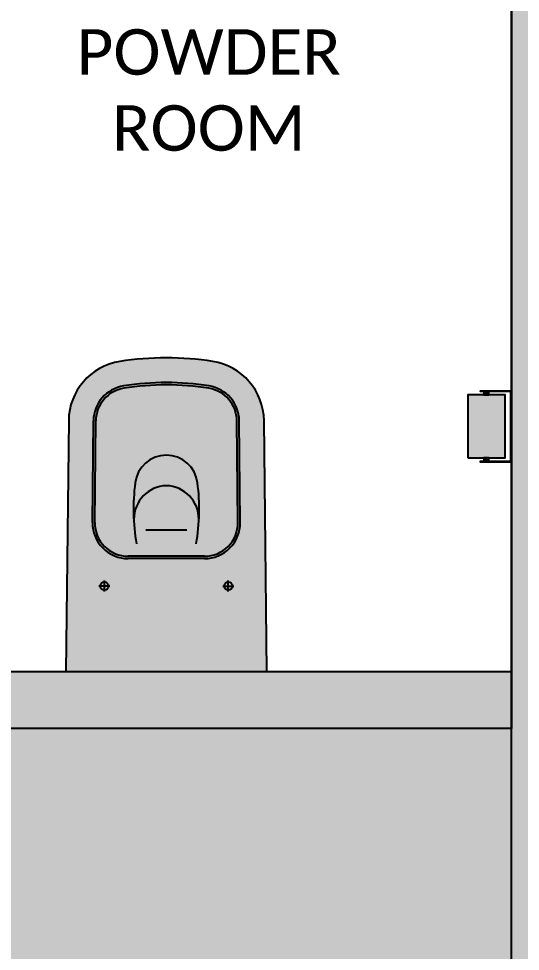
# Model space of a CAD drawing. Header units: millimetres. Extents: x 307301 to 459443, y -2888111 to -2805601.
# Drawn here: x 311580 to 312460, y -2825799 to -2824163 of the extents above; entities that cross this region are included whole.
import ezdxf

# ---------------------------------------------------------------- set-up
doc = ezdxf.new("R2010")
doc.units = ezdxf.units.MM
doc.header["$LTSCALE"] = 10
doc.header["$MEASUREMENT"] = 0
for name, color, linetype in [('COL', 2, 'Continuous'), ('Furniture - Plan', 3, 'Continuous'), ('PDA FURNITURE', 6, 'Continuous'), ('TEXT - BMA', 6, 'Continuous')]:
    doc.layers.add(name, color=color, linetype=linetype)
doc.layers.add('COLUMN HATCH', color=252, linetype='Continuous', lineweight=5)
doc.layers.add('I-Fur Hatch', color=8, linetype='Continuous', lineweight=0)
doc.styles.add('ARIAL', font='GOTHIC.TTF')

# ---------------------------------------------------------------- blocks, each defined once
blk = doc.blocks.new('A$C9a3b0c70')
at = {"layer": 'COLUMN HATCH'}
h = blk.add_hatch(color=252, dxfattribs=at)
h.dxf.hatch_style = 1
h.paths.add_polyline_path([(8189.939411645755, 9467.267930435017), (7689.939411645755, 9467.267930435017), (7689.939411645755, 7122.26569942059), (8189.939411645755, 7122.26569942059)])
h = blk.add_hatch(color=252, dxfattribs=at)
h.dxf.hatch_style = 1
h.paths.add_polyline_path([(6179.939411646686, 9112.26569942059), (5679.939411646686, 9112.26569942059), (5679.939411646686, 7122.26569942059), (7689.939411646221, 7122.265699418727), (7689.939411646221, 7867.265699418727), (6179.939411646686, 7867.26569942059)])
at = {"layer": 'COL'}
blk.add_lwpolyline([(7689.939411645755, 9467.267930435017), (8189.939411645755, 9467.267930435017), (8189.939411645755, 7122.26569942059), (7689.939411645755, 7122.26569942059)], close=True, dxfattribs=at)
blk.add_lwpolyline([(5679.939411646686, 9112.26569942059), (5679.939411646686, 7122.26569942059), (7689.939411645755, 7122.26569942059), (7689.939411645755, 7867.26569942059), (6179.939411646686, 7867.26569942059), (6179.939411646686, 9112.26569942059), (5679.939411646686, 9112.26569942059)], dxfattribs=at)
blk = doc.blocks.new('A$C39E617A6')
at = {"layer": 'I-Fur Hatch', "ltscale": 20}
h = blk.add_hatch(color=256, dxfattribs=at)
h.dxf.hatch_style = 1
h.set_gradient(color1=(128, 128, 128), one_color=1, tint=1, name='SPHERICAL')
h.paths.add_polyline_path([(364.9999960397836, 570.0000030225493), (-3.9602164179e-06, 570.0000030225493), (5.09664954105392, 113.9460072006914, 0.3653353261826125), (97.86304879793896, 6.675238361232914, 0.0392863362078213), (182.4999960397836, 3.0225492083e-06, 0.0392863362079306), (267.1369432816282, 6.675238361291121, 0.3660722128455261), (359.9065383546986, 114.231972240319)])
at = {"layer": 'Furniture - Plan', "color": 3, "ltscale": 100}
for p, q in [((69.99999603978358, 425.007968525344), (69.99999603978358, 404.9920375197543)), ((294.9999960397836, 425.007968525344), (294.9999960397836, 404.9920375197543)), ((80.0079615425784, 415.0000030225492), (59.99203053698876, 415.0000030225492)), ((284.9920305369888, 415.0000030225492), (305.0079615425784, 415.0000030225492)), ((113.26426871703, 365.0000030225492), (251.7357233625371, 365.0000030225492)), ((113.26426871703, 360.7902647142182), (251.7357233625371, 360.7902647142182)), ((219.9826349192299, 312.6019779282505), (145.0173571603373, 312.6019779282505)), ((48.26743731228635, 299.3581272714655), (50.0912588282954, 114.6763472356251)), ((52.47697035782038, 299.399698437599), (54.30079187382943, 114.7179184017586)), ((312.5230217217468, 299.399698437599), (310.6992002057377, 114.7179184017586)), ((316.7325547672808, 299.3581272714655), (314.9087332512717, 114.6763472356251))]:
    blk.add_line(p, q, dxfattribs=at)
blk.add_lwpolyline([(-3.9602164179e-06, 570.0000030225493), (5.09664954105392, 113.9460072006914, 0.3653353261820722), (97.86304879770614, 6.675238361291121, 0.0392863362079153), (182.4999960397836, 3.0225492083e-06, 0.0392863362079174), (267.1369432816282, 6.675238361291121, 0.3660722128456257), (359.9065383546986, 114.231972240319), (364.9999960397836, 570.0000030225493)], format="xyb", close=True, dxfattribs=at)
for centre in [(69.99999603978358, 415.0000030225492), (294.9999960397836, 415.0000030225492)]:
    blk.add_circle(centre, 7.5, dxfattribs=at)
for centre, radius, start, end in [((113.26426871703, 300.0000022826134), 65.00000074, 90, 180.5658050180689), ((113.26426871703, 300.0000022826134), 60.79026243177196, 90, 180.5658050180689), ((251.7357233625371, 300.0000022826134), 65.00000074, 359.4341949819312, 90), ((251.7357233625371, 300.0000022826134), 60.79026243177196, 359.4341949819312, 90), ((490.501761626685, 274.8732491412084), 367.7248353588933, 170.127923726679, 187.4392720950322), ((-125.5017695473507, 274.8732491412084), 367.7248353588933, 352.5607279049678, 9.872076273320992), ((184.2689184411429, 293.1404724942404), 60.64201880570602, 179.3041590272622, 268.3310551113081), ((180.7310736384243, 293.1404724942404), 60.64201880570602, 271.668944888692, 0.6958409727378223), ((182.5082642689813, 234.0718291878584), 57.0440048716135, 186.8562658594896, 270), ((182.4917278105858, 234.0718291878584), 57.0440048716135, 270, 353.1437341405102), ((115.0880902346689, 115.3182222465402), 65.00000074161413, 180.5658050180689, 260.990902708247), ((115.0880902346689, 115.3182222465402), 60.79026243338606, 180.5658050180689, 260.990902708247), ((249.9119018448983, 115.3182222465402), 60.79026243338606, 279.0090972917529, 359.4341949819312), ((249.9119018448983, 115.3182222465402), 65.00000074161413, 279.0090972917529, 359.4341949819312), ((182.5940589115489, 541.0965806911116), 496.0965865859822, 260.990902708247, 269.9900398365718), ((182.5940589115489, 541.0965806911116), 491.8868482777542, 260.990902708247, 269.9900398365718), ((182.4059331677854, 541.0965806911116), 491.8868482777542, 270.0099601634282, 279.0090972917529), ((182.4059331677854, 541.0965806911116), 496.0965865859822, 270.0099601634282, 279.0090972917529)]:
    blk.add_arc(centre, radius, start, end, dxfattribs=at)
blk = doc.blocks.new('SDYDTY')
at = {"layer": 'I-Fur Hatch', "linetype": 'Continuous'}
h = blk.add_hatch(color=250, dxfattribs=at)
h.set_gradient(color1=(59, 59, 59), color2=(77, 77, 77), one_color=1, tint=0.300000011920929, name='CYLINDER')
h.paths.add_polyline_path([(4992457.949356072, -63885.1096024758), (4992457.949356072, -63954.45948491852), (4992398.266784881, -63954.45948491852), (4992398.266784881, -63955.93777199103), (4992459.427643145, -63955.93777199103), (4992459.427643145, -63885.1096024758), (4992459.427643145, -63814.46028975108), (4992398.266784881, -63814.46028975108), (4992398.266784881, -63815.93857682357), (4992457.949356072, -63815.93857682357)])
h = blk.add_hatch(color=8, dxfattribs=at)
h.set_gradient(color1=(122, 122, 122), color2=(224, 224, 224), rotation=89.99999999999996, one_color=1, tint=0.8799999952316284, name='CYLINDER')
h.paths.add_polyline_path([(4992404.736061758, -63815.93857682357), (4992414.616024105, -63815.93857682357), (4992414.616024105, -63822.69903087105), (4992404.736061758, -63822.69903087105)])
h = blk.add_hatch(color=8, dxfattribs=at)
h.set_gradient(color1=(122, 122, 122), rotation=89.99999999999996, one_color=1, tint=1, name='CYLINDER')
h.paths.add_polyline_path([(4992372.718866119, -63822.69903087105), (4992446.633219744, -63822.69903087105), (4992446.633219744, -63947.69903087105), (4992372.718866119, -63947.69903087105)])
h = blk.add_hatch(color=8, dxfattribs=at)
h.set_gradient(color1=(122, 122, 122), color2=(224, 224, 224), rotation=89.99999999999996, one_color=1, tint=0.8799999952316284, name='CYLINDER')
h.paths.add_polyline_path([(4992404.736061758, -63947.69903087105), (4992414.616024105, -63947.69903087105), (4992414.616024105, -63954.45948491852), (4992404.736061758, -63954.45948491852)])
at = {"layer": 'Furniture - Plan', "color": 6, "linetype": 'Continuous'}
for points in [[(4992457.949356072, -63885.1096024758), (4992457.949356072, -63954.45948491852), (4992398.266784881, -63954.45948491852), (4992398.266784881, -63955.93777199103), (4992459.427643145, -63955.93777199103), (4992459.427643145, -63885.1096024758), (4992459.427643145, -63814.46028975108), (4992398.266784881, -63814.46028975108), (4992398.266784881, -63815.93857682357), (4992457.949356072, -63815.93857682357), (4992457.949356072, -63885.1096024758)], [(4992404.736061758, -63815.93857682357), (4992414.616024105, -63815.93857682357), (4992414.616024105, -63822.69903087105), (4992404.736061758, -63822.69903087105)], [(4992372.718866119, -63822.69903087105), (4992446.633219744, -63822.69903087105), (4992446.633219744, -63947.69903087105), (4992372.718866119, -63947.69903087105)], [(4992404.736061758, -63947.69903087105), (4992414.616024105, -63947.69903087105), (4992414.616024105, -63954.45948491852), (4992404.736061758, -63954.45948491852)]]:
    blk.add_lwpolyline(points, close=True, dxfattribs=at)
for points in [[(4992409.676042931, -63822.69903087105), (4992409.676042931, -63815.93857682357)], [(4992409.676042931, -63947.69903087105), (4992409.676042931, -63954.45948491852)]]:
    blk.add_lwpolyline(points, dxfattribs=at)

msp = doc.modelspace()

# ---------------------------------------------------------------- hatches: boundary and pattern name
at = {"layer": 'PDA FURNITURE', "true_color": 0xb7aea4}
h = msp.add_hatch(color=253, dxfattribs=at)
h.dxf.hatch_style = 1
h.paths.add_polyline_path([(312444.1238510695, -2825307.917705437), (312444.1238510695, -2825407.907733461), (310934.1238510705, -2825407.90766549), (310934.1238510705, -2825307.917637466)])

# ---------------------------------------------------------------- linework, layer by layer
at = {"layer": 'PDA FURNITURE', "elevation": 0.05547479569909773}
msp.add_lwpolyline([(324324.1238510709, -2818642.903018716), (320504.0840371195, -2818647.836849602), (320504.0840371195, -2823807.907665477), (319504.1238510691, -2823807.907665477), (319504.1238510691, -2825712.903018702), (312944.1238510695, -2825712.903018702), (312944.1238510695, -2823807.905434475), (312444.1238510695, -2823807.905434475), (312444.1238510695, -2825407.90766549), (310934.1238510705, -2825407.90766549), (310934.1238510705, -2821218.144531001), (311628.9522450471, -2821218.144531001), (311628.9522450471, -2820797.90766549), (309474.1238510709, -2820802.903018715), (309474.1238510709, -2816532.903018716), (311052.5220519215, -2816532.930254189), (311052.5220519215, -2816382.903018715), (310074.1238510711, -2816382.903018715), (310074.123851073, -2814852.903018715), (311629.1254753091, -2814852.903018715), (311629.1254753091, -2814492.90766549), (311008.9506891546, -2814492.907679092), (311008.9506221645, -2812252.907647139)], dxfattribs=at)
at = {"layer": 'PDA FURNITURE', "elevation": 2.980013874553933e-10}
msp.add_lwpolyline([(312444.1238510695, -2825307.917705437), (312444.1238510695, -2825407.907733461), (310934.1238510705, -2825407.90766549), (310934.1238510705, -2825307.917637466)], close=True, dxfattribs=at)

# ---------------------------------------------------------------- block references
msp.add_blockref('A$C9a3b0c70', (304754.1844394238, -2833275.17336491))
at = {"layer": 'PDA FURNITURE', "ltscale": 20, "xscale": 0.9649122807022469, "yscale": 0.9649122807022469, "zscale": 0.9649122807022469, "rotation": 180}
msp.add_blockref('A$C39E617A6', (312015.3171150871, -2824757.917668539, 0.02773739784954887), dxfattribs=at)
at = {"layer": 'PDA FURNITURE', "color": 1, "xscale": -0.8835328281287728, "yscale": 0.8835328281287728, "zscale": 0.8835328281287728, "rotation": 180}
msp.add_blockref('SDYDTY', (-4098557.673572633, -2881322.964245686), dxfattribs=at)

# ---------------------------------------------------------------- texts
at = {"layer": 'TEXT - BMA', "insert": (311913.5835463052, -2824181.363434677, -0.0001352413234479738), "char_height": 80, "attachment_point": 2, "style": 'ARIAL'}
msp.add_mtext_dynamic_manual_height_columns('{\\fCalibri|b0|i0|c0|p34;POWDER\\PROOM}', width=1562.773897285689, gutter_width=5, heights=[0], dxfattribs=at)

doc.saveas('drawing.dxf')
